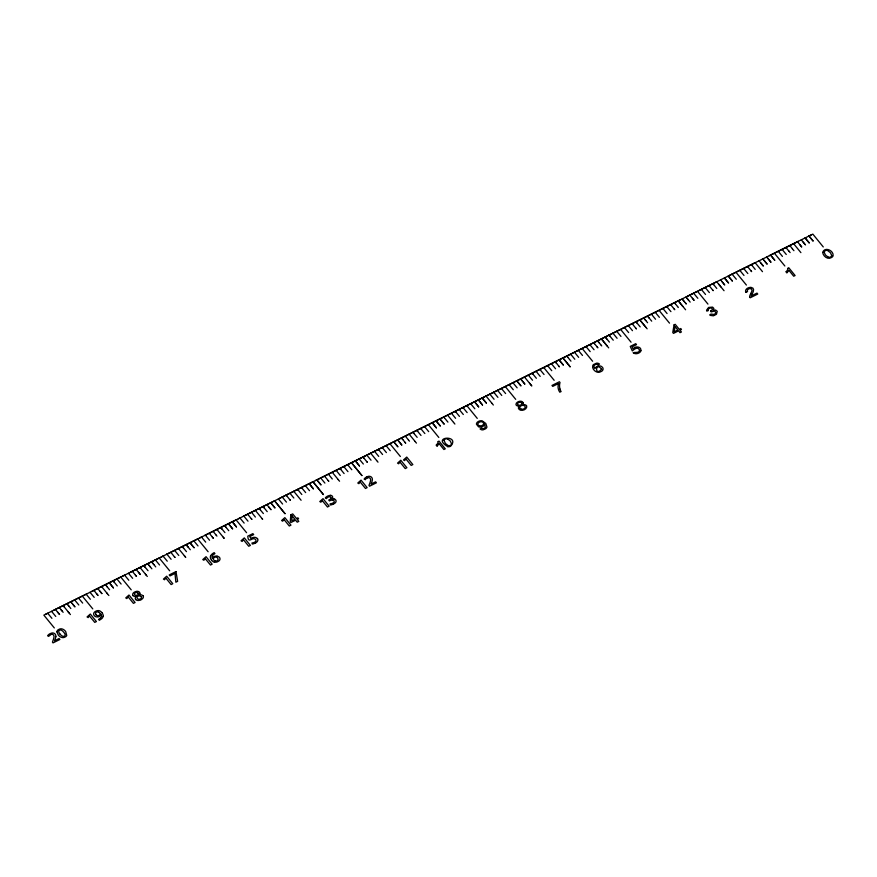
<?xml version="1.0" encoding="UTF-8"?>
<svg xmlns="http://www.w3.org/2000/svg" width="877" height="877" viewBox="0 0 877 877"><rect width="100%" height="100%" fill="white"/><g stroke="black" fill="none" stroke-linecap="round" stroke-linejoin="round"><path stroke-width="1.32" d="M444.069 440.418L445.242 443.126A24.666 17.474 -11.9 0 0 445.812 443.817L448.158 445.549M451.523 443.883L450.515 441.482A24.797 17.562 -11.9 0 0 449.78 440.572L447.445 438.84M831.648 255.503L830.651 253.113A24.666 17.474 -11.9 0 0 830.091 252.423L827.449 250.427M750.778 293.488L751.118 292.797A22.681 16.071 -11.9 0 0 752.017 290.594L751.534 288.873L749.243 288.621L747.325 289.892L747.5 291.635L745.998 292.184M100.515 618.088L99.112 619.118A3.903 2.763 -11.9 0 1 98.575 619.381L99.287 620.258M598.224 364.854L599.528 364.065L598.267 363.352A3.322 2.357 -11.9 0 0 596.393 363.231L593.576 364.525A3.837 2.719 -11.9 0 0 592.83 365.413C591.635 368.592 595.143 372.243 598.3 372.33A3.957 2.806 -11.9 0 0 599.649 372.177L601.688 371.267A3.793 2.686 -11.9 0 0 603.014 369.48L603.069 369.074A5.098 3.607 -11.9 0 0 602.433 367.288L601.381 366.411A3.903 2.763 -11.9 0 0 600.054 365.961L598.848 365.961A3.552 2.51 -11.9 0 0 597.741 366.191L597.029 366.487A3.903 2.763 -11.9 0 0 595.691 367.496A3.541 2.51 -11.9 0 0 595.198 368.329C594.759 369.37 593.389 366.389 594.277 365.468A2.357 1.666 -11.9 0 1 596.93 364.273A3.212 2.269 -11.9 0 1 598.18 364.876M633.402 352.664C634.959 351.929 639.98 353.584 639.465 349.748C637.579 346.119 633.841 349.627 632.295 350.943L630.267 346.404L635.759 343.685L636.516 344.617L632.164 346.777L633.194 349.09A4.177 2.96 -11.9 0 1 634.893 347.544M100.044 619.875L101.743 618.658A5.668 4.012 -11.9 0 0 103.113 616.29M333.501 504.056L334.729 503.299A4.034 2.861 -11.9 0 0 335.902 501.951A3.771 2.675 -11.9 0 0 335.595 499.857A3.442 2.434 -11.9 0 0 333.874 498.881M45.604 614.295L47.72 613.242L51.907 618.34M53.629 610.282L82.295 596.075L92.776 608.89M84.049 595.242L86.165 594.189L90.353 599.287M92.085 591.23L120.752 577.022L131.221 589.848M122.495 576.189L124.611 575.148L128.798 580.234M130.53 572.177L159.197 557.969L169.667 570.795M161.182 557.027L162.826 556.215M166.586 554.319L197.643 538.927L208.112 551.743M199.627 537.974L201.271 537.163M205.032 535.266L236.088 519.875L246.569 532.69M238.314 518.811L239.487 518.23M243.477 516.213L274.545 500.822M279.5 498.366L312.99 481.769L323.427 494.617L313.045 481.78M315.49 480.541L680.585 299.638M687.678 296.13L716.684 281.758L724.04 290.715M728.524 275.893L755.141 262.705L762.486 271.673M769.403 255.635L798.311 241.318M811.137 234.992L809.032 236.034L813.187 241.142L809 236.056M78.755 597.873L505.251 386.549L515.709 399.342M505.536 386.406L543.707 367.496L554.154 380.3M544.474 367.112L582.153 348.454L592.6 361.247M582.92 348.07L620.598 329.401L631.045 342.194M621.618 328.897L659.044 310.348L669.502 323.142M660.063 309.844L697.5 291.296L707.947 304.1M698.509 290.791L735.946 272.254L746.393 285.047M736.954 271.749L774.391 253.201L784.849 265.994M775.652 252.576L812.836 234.115L823.273 246.952M438.127 441.559L439.026 441.12L445.286 448.827L443.894 449.517L439.015 443.51A10.228 7.246 -11.9 0 1 437.053 446.042M787.941 268.274L788.84 267.825L795.099 275.531L793.707 276.222L788.829 270.215A10.228 7.246 -11.9 0 1 786.866 272.747M558.364 383.589L552.74 386.384L551.984 385.452L559.416 381.769L560.03 382.525A20.27 14.361 -11.9 0 0 560.074 389.136M330.169 500.504L329.412 500.888L328.743 500.065L329.467 499.693A3.157 2.236 -11.9 0 0 330.706 498.662M140.934 599.747L139.881 600.175A3.804 2.697 -11.9 0 1 137.799 600.471A3.376 2.39 -11.9 0 1 135.727 599.506M366.619 476.935L368.263 476.364A2.971 2.105 -11.9 0 1 369.688 476.332A3.946 2.795 -11.9 0 1 371.716 477.461A6.303 4.462 -11.9 0 1 372.341 479.872A21.092 14.942 -11.9 0 1 371.464 482.975L371.081 484.071L375.619 481.846L376.397 482.81L369.557 486.198L368.976 485.485L369.579 483.819A30.629 21.695 -11.9 0 0 370.554 480.629A5.415 3.837 -11.9 0 0 370.149 478.403A2.664 1.886 -11.9 0 0 368.866 477.669A2.291 1.622 -11.9 0 0 367.057 478.053M751.008 287.426C755.437 287.809 753.069 292.666 751.666 294.88A6.04 4.275 -11.9 0 0 751.326 295.911L756.983 293.115L757.739 294.047L750.23 297.763A3.015 2.138 -11.9 0 1 749.857 297.018M447.741 446.634C430.399 436.373 460.984 434.51 450.57 446.305A3.694 2.609 -11.9 0 1 447.73 446.656M828.283 257.169L825.937 255.437A24.797 17.562 -11.9 0 1 825.202 254.538L824.194 252.148A2.401 1.699 -11.9 0 1 827.493 250.351M98.29 611.949L98.169 611.916A1.918 1.359 -11.9 0 0 96.36 612.058L95.45 613.209L95.955 614.7M257.235 538.566L256.555 537.952A3.497 2.478 -11.9 0 0 254.681 537.338A4.791 3.398 -11.9 0 0 251.546 538.094L250.822 538.467L249.759 536.538L253.672 534.597L252.894 533.633L247.752 536.187C248.388 544.639 252.368 536.121 255.58 539.519A2.763 1.962 -11.9 0 1 255.854 541.054A2.927 2.072 -11.9 0 1 254.451 542.293A5.273 3.727 -11.9 0 1 251.962 543.006L252.269 544.047A6.336 4.495 -11.9 0 0 255.185 543.093M789.815 245.56L792.413 248.761M789.771 245.582L790.298 246.229M785.924 247.489L788.785 250.997M747.785 266.838L751.633 271.64L751.15 270.993M712.88 283.677L713.659 284.641M709.065 285.562L713.187 290.693L712.705 290.035M670.883 304.933L673.733 308.452M593.729 342.71L596.842 346.547M520.631 378.93L524.786 384.038M516.827 380.815L520.982 385.924L516.783 380.837M405.547 436.406L408.441 439.892M367.101 455.448L371.026 460.217M324.589 476.068L325.115 476.715M290.21 493.554L293.839 498.015M247.687 514.163L248.213 514.81M213.308 531.648L216.202 535.145M209.504 533.534L212.355 537.053M174.863 550.701L178.787 555.47M171.048 552.587L174.907 557.399M136.406 569.754L140.342 574.523L138.489 572.308M97.961 588.807L101.885 593.576M94.157 590.692L98.049 595.472L96.459 593.586M805.196 237.941L809.339 243.05L805.152 237.963M804.724 244.003L801.304 239.859M803.135 242.107L805.503 244.957M801.655 246.865L797.5 241.745M799.802 244.65L801.611 246.875M793.619 243.674L800.898 252.642M782.087 249.386L786.274 254.483M778.239 251.293L782.427 256.391M786.165 271.859L786.899 272.769M774.742 260.195L770.587 255.086L774.698 260.217M766.739 256.994L770.894 262.102M766.706 257.005L770.861 262.124M763.418 259.537L767.046 264.01M764.426 260.842L767.013 264.021M763.209 265.906L759.054 260.798M760.578 262.749L763.165 265.928M755.218 269.425L751.359 264.613L751.852 265.271M743.63 268.439L747.829 273.525M739.793 270.346L743.981 275.433M732.098 274.15L736.296 279.248M728.557 276.365L732.448 281.155L728.294 276.036M724.972 278.59L728.601 283.052L725.454 279.248M722.133 281.802L724.72 284.981L720.609 279.851M718.559 284.027L720.828 286.834M712.913 283.655L716.772 288.467M705.185 287.492L709.372 292.578M701.337 289.399L705.536 294.486M693.652 293.203L697.84 298.301M692.446 298.29L694.003 300.197M689.848 295.089L693.959 300.219M685.957 297.018L688.598 300.197M690.155 302.105L686.483 297.665M683.161 300.208L684.498 301.787M685.529 303.058L686.307 304.012L683.424 300.526M678.272 300.822L685.595 309.767M679.193 301.962L682.832 306.435M677.581 306.544L674.468 302.708L675.213 303.694M678.316 307.52L677.548 306.566M674.26 309.088L674.775 309.724L673.7 308.474M666.739 306.544L670.927 311.631M662.891 308.441L667.079 313.538M655.207 312.256L659.394 317.342M651.392 314.141L655.547 319.25M649.375 318.296L647.555 316.049M651.71 321.157L647.511 316.06M645.79 320.511L643.707 317.945M647.599 322.736L644.452 318.932M639.826 319.875L645.779 327.143M640.287 320.445L645.297 326.606M637.031 323.065L635.978 321.782L640.166 326.869M635.803 328.141L636.329 328.776M632.657 324.326L632.131 323.679L636.285 328.798M628.294 325.586L632.481 330.684M624.446 327.494L628.634 332.58M616.75 331.309L620.949 336.395M612.946 333.194L617.101 338.303M609.888 336.066L609.098 335.091M613.253 340.21L609.066 335.113M606.818 338.928L605.262 336.998M609.416 342.107L605.481 337.338M607.333 346.185L601.414 338.906L608.693 347.873M600.69 344.65L597.566 340.813L599.101 342.754M597.358 347.182L597.873 347.829L596.798 346.568M593.685 342.732L594.474 343.696M589.837 344.639L594.036 349.726M586 346.547L590.188 351.633M578.305 350.351L582.492 355.448M574.501 352.236L578.656 357.356M571.179 354.79L574.808 359.252M567.857 357.334L566.805 356.051L570.96 361.16M563.231 364.985L559.077 359.877L563.275 364.975M558.912 366.235L559.427 366.871L555.273 361.762L556.544 363.396M551.392 363.692L555.579 368.778M547.544 365.599L551.743 370.686M539.859 369.403L544.047 374.501M536.055 371.289L540.199 376.397M532.734 373.843L536.362 378.305M532.514 380.212L528.327 375.115M529.533 383.172L531.802 385.968L524.479 377.022M520.675 378.908L524.819 384.016M512.946 382.734L517.134 387.831M509.098 384.641L513.286 389.739M501.414 388.456L505.601 393.543M497.599 390.342L501.754 395.45M494.277 392.896L497.906 397.358M494.069 399.265L489.87 394.168M486.033 396.075L491.986 403.343M486.34 403.091L482.186 397.983L486.373 403.069M470.653 403.694L474.841 408.781M466.805 405.602L477.252 418.395M462.957 407.509L467.156 412.596M459.153 409.395L463.308 414.503M455.832 411.938L459.46 416.411M455.612 418.307L451.425 413.22M447.577 415.128L453.541 422.385M444.299 417.66L443.773 417.013L447.928 422.122M444.08 424.029L439.925 418.91L444.047 424.04M440.232 425.926L436.088 420.817L440.199 425.948M436.395 427.833L432.24 422.725L436.351 427.855M428.36 424.654L438.807 437.448M424.512 426.551L428.7 431.648M436.351 445.143L437.086 446.053M420.664 428.458L424.863 433.545M417.386 430.991L421.015 435.452M414.021 433.556L417.167 437.36M409.131 434.17L415.095 441.438M402.784 439.574L401.48 437.963L404.604 441.8M405.119 442.436L405.634 443.071M393.795 441.778L397.939 446.886L393.751 441.789M389.903 443.696L400.361 456.489M386.066 445.604L390.254 450.69M382.219 447.511L386.406 452.598M378.941 450.044L382.569 454.505M378.721 456.413L374.534 451.315M370.686 453.223L376.639 460.491M363.823 457.98L363.034 457.016L367.145 462.146M366.663 461.488L367.189 462.124M359.153 458.934L363.341 464.032M347.61 464.657L351.809 469.743M343.773 466.564L347.961 471.651M340.484 469.096L344.113 473.558M340.276 475.466L336.121 470.346M332.24 472.275L338.193 479.544M328.426 474.161L332.284 478.974M324.545 476.079L328.7 481.199M328.217 480.541L328.732 481.177M320.697 477.987L324.896 483.084M316.893 479.872L321.048 484.981L316.86 479.894M313.352 488.796L309.208 483.687L313.319 488.818M305.317 485.606L309.515 490.703M305.667 492.6L301.48 487.513L302.258 488.478M301.82 494.507L297.928 489.728M293.784 491.328L301.107 500.263M286.658 495.757L286.132 495.11L290.254 500.241M289.772 499.583L290.287 500.23M282.251 497.04L286.439 502.126M278.404 498.947L282.602 504.034M285.014 513.648L274.6 500.833L284.97 513.659M266.871 504.659L271.059 509.745L268.702 506.906M267.222 511.653L263.067 506.544M264.076 507.849L263.023 506.566M259.186 508.474L263.374 513.56M255.339 510.37L262.661 519.316L262.168 518.778M251.535 512.256L255.382 517.068M247.643 514.185L251.798 519.294M251.326 518.636L251.842 519.272M243.806 516.093L247.994 521.179M239.958 517.989L244.146 523.087M236.461 526.891L232.306 521.782L236.417 526.913M228.426 523.712L232.613 528.798M228.952 524.358L232.58 528.82M228.765 530.706L224.885 525.915M226.145 527.537L224.622 525.597M224.929 532.613L221.552 528.469M222.034 529.127L220.73 527.515M216.893 529.423L224.205 538.368L223.262 537.272M216.937 536.121L216.159 535.167M212.87 537.689L213.396 538.325M205.35 535.134L209.548 540.232M201.513 537.042L205.7 542.139M193.817 540.857L198.016 545.943M190.013 542.742L193.905 547.533M189.98 542.753L194.168 547.851M190.32 549.758L186.165 544.65M186.691 545.286L188.215 547.226M186.472 551.655L183.107 547.522M183.589 548.18L182.284 546.568M178.437 548.476L185.31 556.862M174.424 556.742L174.94 557.377M166.904 554.187L171.103 559.285M163.056 556.095L167.255 561.181M155.372 559.899L159.559 564.996M153.903 564.667L151.568 561.784L155.722 566.904M149.024 565.303L151.874 568.8M148.246 564.339L150.285 566.915M148.027 570.708L143.839 565.621M144.88 566.904L145.407 567.551M140.035 567.507L146.404 575.345M139.991 567.529L140.452 568.088M145.461 574.249L147.314 576.463M132.306 571.333L135.464 575.148M135.979 575.783L136.494 576.43L135.42 575.169M128.459 573.24L132.646 578.327M116.926 578.952L121.114 584.049M114.163 582.131L113.122 580.837L117.266 585.946M110.842 584.674L113.429 587.853M109.8 583.391L113.385 587.875M106.731 586.264L109.581 589.761M107.213 586.91L105.646 584.992M101.579 586.56L107.509 593.839M101.546 586.57L102.006 587.141M106.555 592.742L108.869 595.516M99.781 591.043L101.853 593.586M90.013 592.293L94.201 597.38M82.668 603.091L78.47 598.004L43.85 615.128L54.319 627.943M74.633 599.912L78.82 604.998M72.912 604.363L74.973 606.906L71.344 602.444M68.285 605.305L70.829 608.506M68.768 605.963L67.2 604.045M63.133 605.601L70.412 614.569M63.1 605.623L64.01 606.752M68.11 611.795L69.02 612.913M59.285 607.509L62.146 611.028M61.072 609.778L63.144 612.321M55.404 609.438L59.592 614.525L57.487 611.993M51.557 611.335L55.755 616.432M792.369 248.783L793.926 250.69M788.566 250.669L790.122 252.576M762.858 258.912L763.648 259.877M724.413 277.965L725.191 278.93M682.153 298.904L683.205 300.186M645.746 327.154L647.149 328.82M600.646 344.661L601.721 345.922M570.62 354.165L571.398 355.13M532.164 373.218L532.953 374.183M493.718 392.26L494.507 393.236M491.953 403.354L493.345 405.021M455.273 411.313L456.051 412.278M453.508 422.407L454.9 424.062M416.827 430.366L417.605 431.331M412.979 432.273L414.065 433.534M415.051 441.46L416.454 443.115M408.408 439.914L409.482 441.175M404.56 441.822L405.591 443.093M378.371 449.419L379.16 450.383M376.606 460.513L378.009 462.168M339.925 468.461L340.714 469.436M338.16 479.555L339.552 481.221M297.632 489.421L298.421 490.386M259.745 509.098L260.261 509.734M212.322 537.075L213.352 538.346M184.367 555.755L185.76 557.421M147.72 563.692L148.465 564.678M109.274 582.745L110.02 583.731M70.829 601.797L71.574 602.784M484.608 424.38L485.31 427.527L483.655 428.678L481.429 428.25L480.037 428.963L481.298 429.697A3.234 2.291 -11.9 0 0 483.15 429.818L485.639 428.765A4.045 2.861 -11.9 0 0 486.932 427.011L485.803 423.481L482.164 420.828A4.078 2.894 -11.9 0 0 481.265 420.741A4.33 3.069 -11.9 0 0 480.64 420.763A4.166 2.949 -11.9 0 0 478.864 421.212L477.581 421.98A3.76 2.664 -11.9 0 0 476.891 422.747L476.606 423.328A3.99 2.828 -11.9 0 0 476.463 424.238L478.502 426.77A3.87 2.741 -11.9 0 0 479.193 426.989A4.122 2.927 -11.9 0 0 480.333 427.099A3.552 2.521 -11.9 0 0 481.813 426.847A4.1 2.905 -11.9 0 0 482.536 426.551A3.771 2.675 -11.9 0 0 484.455 424.194M292.063 515.72L294.88 519.316L291.8 520.839L292.008 515.808M710.644 310.984L711.159 311.905L714.667 311.006L715.939 312.716L714.36 314.481L710.962 314.087L709.69 314.909L710.315 315.38L713.374 315.808L716.454 314.306L717.233 311.313L715.621 310.041L713.242 310.129L713.878 308.452L712.617 307.114L708.605 307.443L706.544 310.206L706.807 311.127L708.309 310.579L708.43 308.857L710.425 307.871L712.091 308.397L712.223 309.778A3.322 2.346 -11.9 0 1 710.885 310.886M50.526 634.74A2.291 1.622 -11.9 0 1 52.357 634.312A2.664 1.886 -11.9 0 1 53.541 635.123A5.415 3.837 -11.9 0 1 53.935 637.305A30.629 21.695 -11.9 0 1 53.026 640.495L52.445 642.172L53.026 642.885L59.877 639.497L59.088 638.533L54.56 640.78L54.955 639.662A21.092 14.942 -11.9 0 0 55.854 636.559M50.46 634.685A4.396 3.113 -11.9 0 0 48.827 636.384L47.61 635.803A5.635 3.99 -11.9 0 1 50.11 633.643L51.732 633.051A2.971 2.105 -11.9 0 1 53.157 633.019A3.946 2.795 -11.9 0 1 55.185 634.148A6.303 4.462 -11.9 0 1 55.81 636.559M60.009 634.115A12.53 8.88 -11.9 0 1 58.891 632.372L58.792 631.944A4.275 3.037 -11.9 0 1 58.748 631.44L58.945 630.727A1.403 0.998 -11.9 0 1 59.526 630.234L59.647 630.179A1.557 1.107 -11.9 0 1 60.677 630.026L61.609 630.322A11.116 7.871 -11.9 0 1 63.736 632.262A11.357 8.046 -11.9 0 1 65.117 634.499L65.062 635.354A1.677 1.195 -11.9 0 1 64.416 636.077L64.295 636.154A1.458 1.03 -11.9 0 1 63.33 636.351L62.256 636.066A10.897 7.718 -11.9 0 1 60.064 634.093M558.539 383.6A18.461 13.078 -11.9 0 0 559.789 392.194L561.116 391.537A16.751 11.861 -11.9 0 1 559.954 389.169M633.238 352.773A4.242 3.004 -11.9 0 0 639.037 352.905L639.432 352.631A4.1 2.905 -11.9 0 0 640.999 350.592M634.795 347.369A4.484 3.179 -11.9 0 1 639.366 347.489A4.484 3.179 -11.9 0 1 640.714 350.57M745.867 292.227A4.462 3.157 -11.9 0 1 746.634 288.873A4.462 3.157 -11.9 0 1 751.019 287.415M749.627 297.04A11.105 7.871 -11.9 0 1 750.898 293.521M788.039 268.274A8.178 5.799 -11.9 0 1 786.055 271.793M831.758 255.503A2.467 1.743 -11.9 0 1 828.239 257.246M101.085 614.492A6.424 4.549 -11.9 0 1 101.37 616.509A3.793 2.686 -11.9 0 1 100.504 618.088M101.052 614.525A3.497 2.478 -11.9 0 1 99.244 616.378M98.323 611.916A5.7 4.034 -11.9 0 1 99.956 613.264M100.263 613.736A2.423 1.71 -11.9 0 1 99.035 615.347M101.984 612.837A7.137 5.054 -11.9 0 0 99.2 610.688A3.563 2.521 -11.9 0 0 96.437 610.929L95.396 611.422A3.968 2.817 -11.9 0 0 93.729 613.297A4.922 3.486 -11.9 0 0 94.288 615.621A3.925 2.784 -11.9 0 0 99.353 616.553M102.028 612.826A9.362 6.632 -11.9 0 1 103.201 616.279M99.101 615.555A2.598 1.842 -11.9 0 1 96.042 614.667M135.65 599.539A4.001 2.839 -11.9 0 1 136.165 596.448M141.263 596.689A2.247 1.59 -11.9 0 1 140.353 598.947A2.313 1.633 -11.9 0 1 137.349 598.509A2.828 1.995 -11.9 0 1 137.842 596.174A4.166 2.949 -11.9 0 1 139.805 595.987A2.499 1.776 -11.9 0 1 141.153 596.733M137.996 593.115A2.532 1.798 -11.9 0 1 137.568 595.121A3.815 2.697 -11.9 0 1 135.869 595.297A2.061 1.458 -11.9 0 1 134.707 594.694A2.072 1.469 -11.9 0 1 134.466 593.729A1.929 1.37 -11.9 0 1 135.442 592.786A1.809 1.283 -11.9 0 1 136.955 592.479A2.269 1.611 -11.9 0 1 137.941 593.137M136.143 596.393A3.398 2.412 -11.9 0 1 133.074 595.604M132.92 595.647A3.771 2.675 -11.9 0 1 134.828 591.931L136.352 591.394A2.839 2.006 -11.9 0 1 137.678 591.339A3.223 2.291 -11.9 0 1 139.476 592.227A3.157 2.236 -11.9 0 1 139.816 593.389M139.86 593.389A3.859 2.73 -11.9 0 1 139.114 594.814M139.158 594.869A4.429 3.135 -11.9 0 1 141.285 594.858A3.344 2.368 -11.9 0 1 142.808 595.757M143.104 595.636A4.166 2.949 -11.9 0 1 140.934 599.736M215.238 560.929A2.127 1.502 -11.9 0 0 217.233 560.754L218.165 559.592L217.66 558.134A2.73 1.929 -11.9 0 0 214.339 557.235M215.216 560.951A4.977 3.519 -11.9 0 1 213.56 559.723A2.335 1.655 -11.9 0 1 214.426 557.476M210.612 556.018A6.249 4.429 -11.9 0 1 212.004 554.121A8.551 6.062 -11.9 0 1 214.196 552.653L214.92 553.53L212.662 555.262A3.563 2.521 -11.9 0 0 212.234 556.084A5.591 3.968 -11.9 0 0 212.398 558.397A3.618 2.565 -11.9 0 1 214.295 556.38L217.047 555.908L219.338 557.202A5.065 3.585 -11.9 0 1 219.93 559.515A3.727 2.642 -11.9 0 1 218.505 561.269L217.255 561.894A3.881 2.752 -11.9 0 1 214.405 562.124M211.653 560.271A8.617 6.106 -11.9 0 1 210.491 556.007M214.372 562.168A6.621 4.692 -11.9 0 1 211.62 560.293M257.487 538.456A4.714 3.344 -11.9 0 1 255.24 543.159M330.596 495.253A3.3 2.335 -11.9 0 1 331.681 499.068M330.508 495.417A2.993 2.116 -11.9 0 0 329.039 495.571L327.724 496.053A5.766 4.078 -11.9 0 0 325.301 497.983L326.452 498.607A4.341 3.069 -11.9 0 1 328.075 497.16A2.039 1.447 -11.9 0 1 330.881 497.259M331.725 499.101A3.365 2.379 -11.9 0 1 333.863 498.914M333.457 504.012A6.084 4.308 -11.9 0 1 330.377 504.988L330.103 503.847A4.944 3.508 -11.9 0 0 332.657 503.146A2.85 2.017 -11.9 0 0 334.148 501.896A2.401 1.699 -11.9 0 0 332.251 499.978M330.18 500.515A3.42 2.423 -11.9 0 1 332.186 499.978M330.706 497.358A1.995 1.414 -11.9 0 1 330.75 498.673M366.992 477.998A4.396 3.113 -11.9 0 0 365.358 479.697L364.141 479.116A5.635 3.99 -11.9 0 1 366.641 476.956M443.959 440.418A2.401 1.699 -11.9 0 1 447.445 438.84M451.633 443.872A2.467 1.743 -11.9 0 1 448.114 445.626M438.215 441.559A8.178 5.799 -11.9 0 1 436.231 445.088M56.939 631.878L58.288 635.025A12.958 9.187 -11.9 0 0 59.789 636.494L60.195 636.757A6.676 4.725 -11.9 0 0 61.467 637.36L62.344 637.557A3.333 2.368 -11.9 0 0 64.339 637.36L65.611 636.746A3.409 2.412 -11.9 0 0 66.74 635.441L65.687 631.572A13.078 9.263 -11.9 0 0 64.032 629.883L63.429 629.511A6.238 4.418 -11.9 0 0 62.388 629.039L61.741 628.875A3.3 2.335 -11.9 0 0 59.768 628.984L58.266 629.686A3.497 2.478 -11.9 0 0 57.071 631.155L56.939 631.878M822.714 252.423C823.097 256.27 827.844 259.998 831.506 257.531A3.694 2.609 -11.9 0 0 833.128 255.678C833.709 250.263 824.446 246.459 822.714 252.423M523.317 403.091C521.015 405.645 527.669 403.376 526.693 407.224C525.74 410.557 519.294 411.883 518.307 407.969C521.015 405.119 514.284 406.983 516.323 403.212C517.748 401.096 522.462 400.011 523.317 403.091M601.578 369.239C594.485 377.274 595.439 360.853 601.578 369.239M290.824 514.832L290.276 521.782L290.879 522.528L295.593 520.193L297.204 522.177L298.805 521.387L297.182 519.403L298.597 518.702L297.884 517.836L296.481 518.526L292.721 513.9L290.824 514.832M674.073 324.874L672.758 332.493L673.481 333.381L678.557 330.859L680.026 332.668L681.407 331.988L679.938 330.169L681.473 329.412L680.749 328.535L679.226 329.292L675.191 324.326L674.073 324.874M675.06 326.562L674.15 331.802L677.833 329.982L675.06 326.562M89.476 615.95L88.149 617.594L87.064 616.937L90.32 614.053L96.404 621.552L94.76 622.396L89.509 615.939M128.152 596.919L126.814 598.563L125.74 597.906L128.985 595.023L135.08 602.521L133.425 603.365L128.174 596.908M165.841 578.107L164.503 579.752L163.429 579.094L166.674 576.211L172.769 583.709L171.114 584.553L165.863 578.096M205.196 558.594L203.87 560.239L202.784 559.581L206.04 556.698L212.135 564.196L210.48 565.04L205.196 558.594M243.455 539.804L242.118 541.438L241.043 540.78L244.288 537.897L250.383 545.395L248.728 546.25L243.488 539.783M284.005 519.557L282.668 521.19L281.594 520.532L284.839 517.649L290.934 525.148L289.278 526.003L284.027 519.535M322.188 500.559L320.861 502.203L319.776 501.545L323.032 498.662L329.116 506.161L327.472 507.005L322.221 500.548M360.195 482.032L358.868 483.665L357.783 483.019L361.039 480.125L367.123 487.634L365.479 488.478L360.228 482.021M399.945 462.135L398.618 463.78L397.544 463.122L400.789 460.239L406.884 467.737L405.229 468.581L399.978 462.124M405.908 458.978L404.571 460.611L403.497 459.954L406.742 457.07L412.837 464.569L411.181 465.424L405.93 458.956M175.97 571.596L169.195 574.961L169.974 575.915L174.983 573.437L175.86 582.207L177.625 581.33L175.97 571.596M478.645 400.186L482.493 404.999L478.645 400.186M568.888 365.238L562.968 357.959L570.214 366.937L568.888 365.238M478.689 406.884L474.534 401.765L478.645 406.895M401.787 444.979L397.632 439.87L401.754 445.001M359.493 465.939L355.338 460.82L359.46 465.95M361.905 475.542L351.502 462.727L361.872 475.564M274.907 507.849L270.752 502.74L274.874 507.86M479.642 425.893A2.916 2.072 -11.9 0 0 483.611 423.273A2.916 2.072 -11.9 0 0 478.985 422.363A2.916 2.072 -11.9 0 0 479.642 425.893M518.822 405.317A2.171 1.535 -11.9 0 0 521.771 403.376A2.171 1.535 -11.9 0 0 518.329 402.707A2.171 1.535 -11.9 0 0 518.822 405.317M521.431 409.241A2.752 1.951 -11.9 0 0 525.191 406.818A2.752 1.951 -11.9 0 0 520.861 405.919A2.752 1.951 -11.9 0 0 521.431 409.241"/></g></svg>
